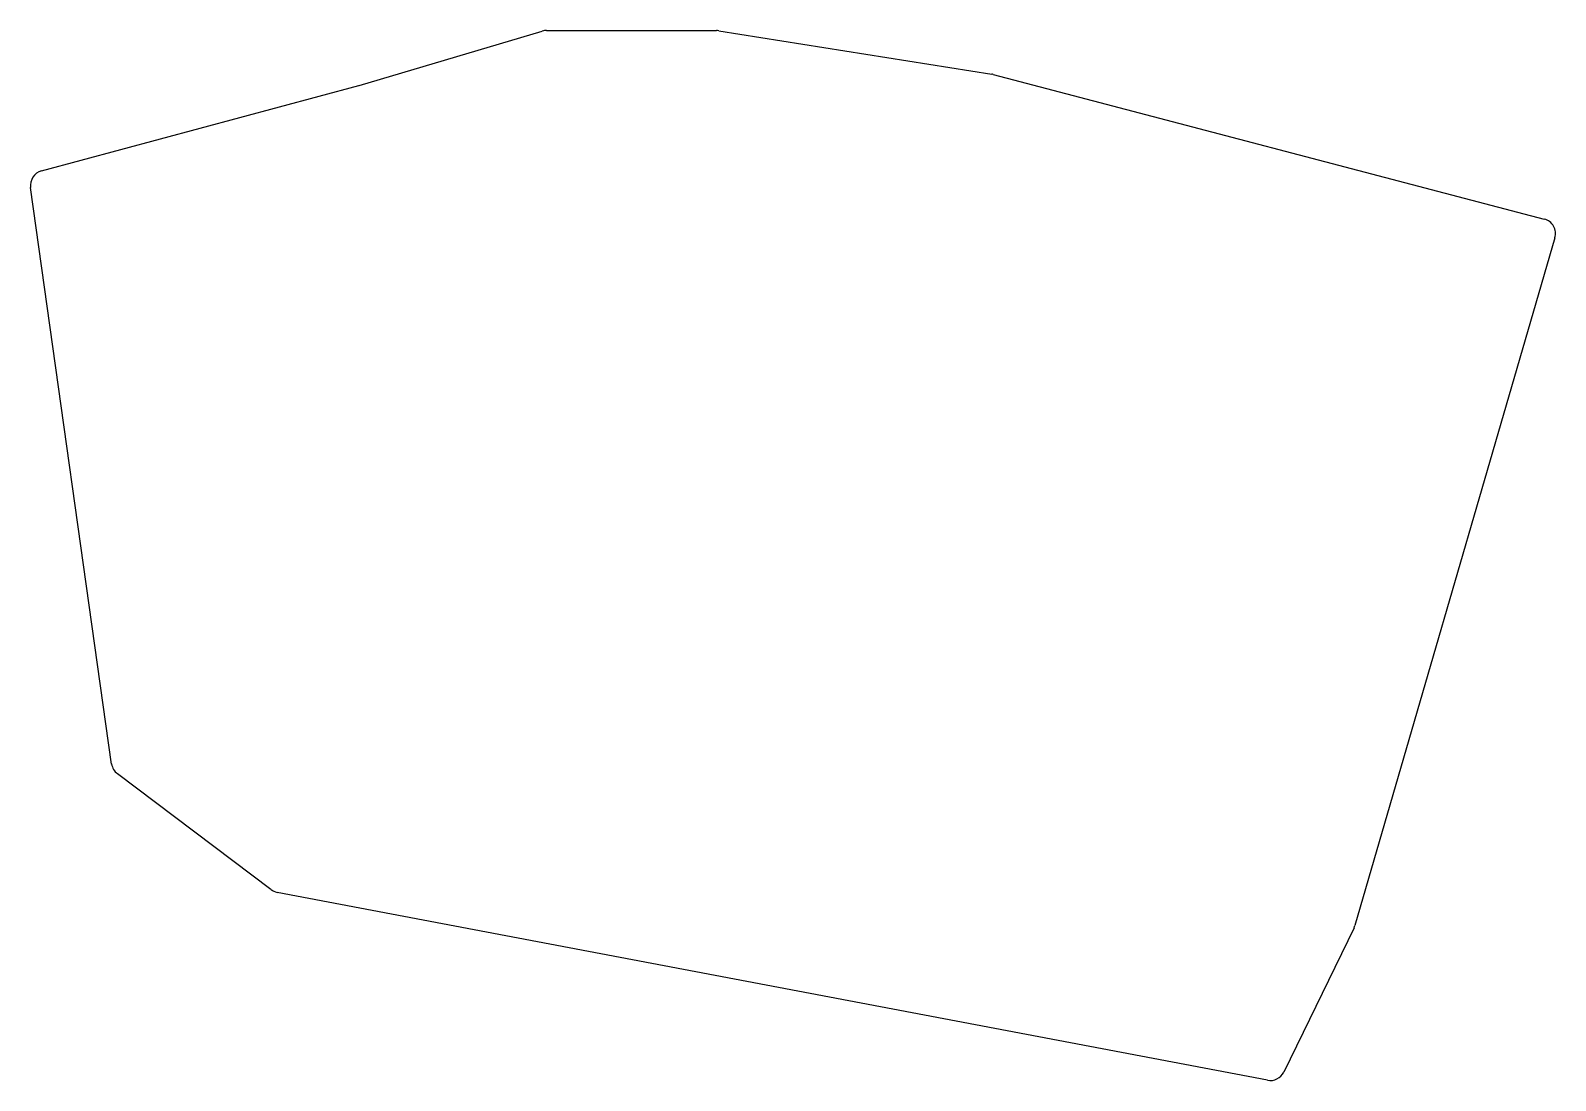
# Model space of a CAD drawing. Header units: millimetres. Extents: x -23 to 180, y -35 to 104.
import ezdxf

# ---------------------------------------------------------------- set-up
doc = ezdxf.new("R2010")
doc.units = ezdxf.units.MM

msp = doc.modelspace()

# ---------------------------------------------------------------- linework, layer by layer
for p, q in [((20.35, 96.89), (44.73, 104.13)), ((45.3, 104.22), (67.9, 104.22)), ((68.21, 104.19), (104.53, 98.41)), ((104.73, 98.37), (178.06, 79.13)), ((-21.89, 85.53), (20.3, 96.88)), ((-12.57, 6.62), (-23.35, 83.32)), ((179.47, 76.64), (152.87, -14.86)), ((8.63, -10.09), (-11.79, 5.3)), ((141.21, -35.46), (9.46, -10.46)), ((152.74, -15.18), (143.38, -34.37))]:
    msp.add_line(p, q)
for centre, start, end in [((45.3, 102.22), 90, 106.5408), ((67.9, 102.22), 80.9568, 90), ((104.22, 96.44), 75.2998, 80.9568), ((19.78, 98.81), 285.0609, 286.5408), ((-21.37, 83.6), 105.0609, 188), ((177.55, 77.2), 343.7881, 75.2998), ((-10.59, 6.9), 188, 233), ((9.84, -8.49), 233, 259.2574), ((150.95, -14.3), 334, 343.7881), ((141.59, -33.49), 259.2574, 334)]:
    msp.add_arc(centre, 2, start, end)

doc.saveas('drawing.dxf')
